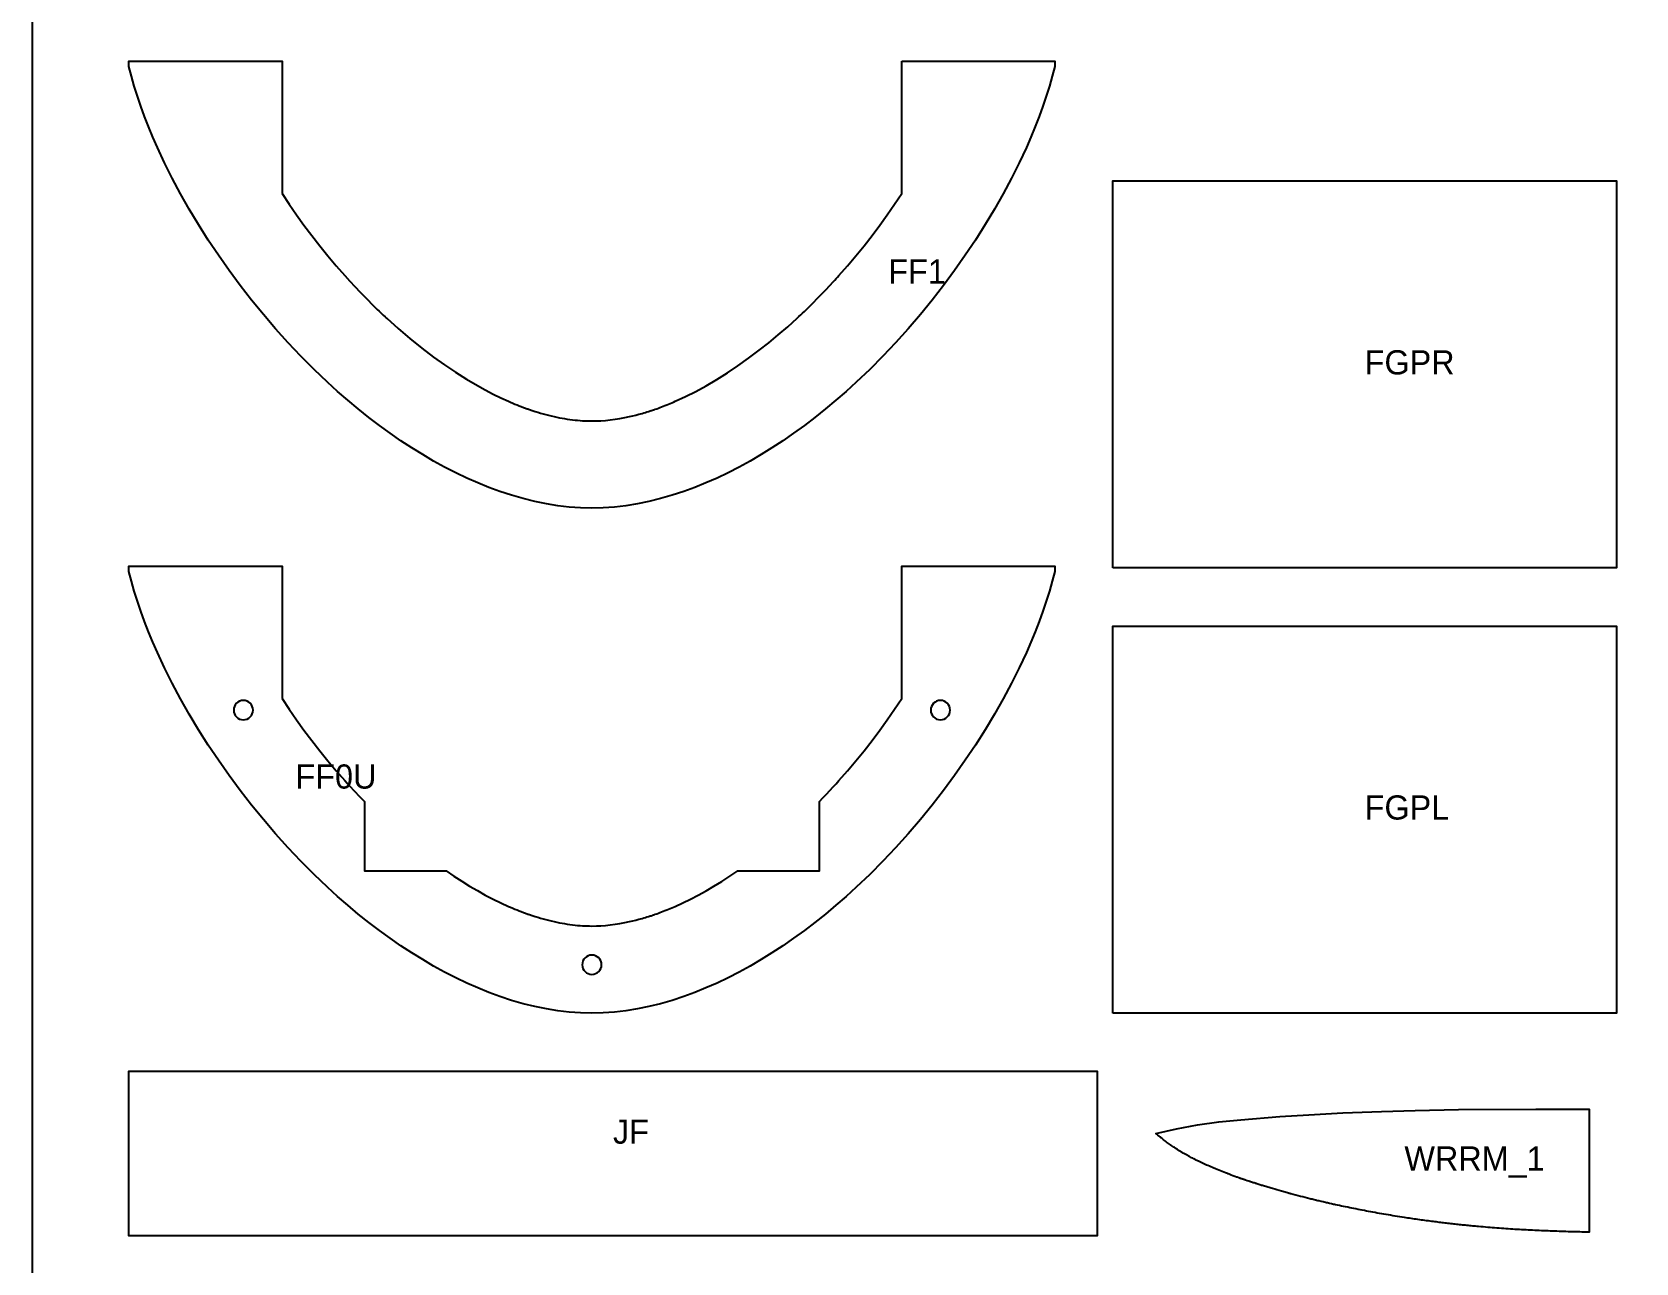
# Model space of a CAD drawing. Header units: millimetres. Extents: x 0 to 610, y 0 to 457.
# Drawn here: x 0 to 165.7, y 157.9 to 285.1 of the extents above; entities that cross this region are included whole.
import ezdxf

# ---------------------------------------------------------------- set-up
doc = ezdxf.new("R2010")
doc.units = ezdxf.units.MM
for name, color, linetype in [('CUT_AIRCRAFT', 7, 'Continuous'), ('LABEL_DO_NOT_CUT', 3, 'Continuous'), ('STOCK_DO_NOT_CUT', 8, 'Continuous')]:
    doc.layers.add(name, color=color, linetype=linetype)

msp = doc.modelspace()

# ---------------------------------------------------------------- linework, layer by layer
at = {"layer": 'CUT_AIRCRAFT'}
for points in [[(89.82222, 282.1046), (95.64445, 282.1046), (96.8222, 282.1046), (102.8222, 282.1046), (105.64445, 282.1046), (105.64445, 281.53928), (105.37991, 280.53573), (105.08531, 279.51775), (104.76095, 278.48672), (104.40712, 277.44404), (104.02409, 276.39108), (103.61215, 275.32923), (103.17161, 274.25988), (102.70273, 273.18441), (101.96289, 271.59397), (101.16569, 269.99691), (100.31317, 268.39677), (99.4074, 266.7971), (98.45043, 265.20144), (97.44432, 263.61333), (96.39112, 262.03632), (95.2929, 260.47395), (94.1517, 258.92976), (92.96959, 257.40729), (91.74863, 255.91009), (90.49086, 254.4417), (89.19836, 253.00566), (87.87316, 251.60552), (86.51734, 250.24482), (85.13294, 248.9271), (84.08466, 247.97578), (83.02287, 247.05164), (81.94861, 246.15585), (80.86291, 245.28959), (79.7668, 244.45405), (78.66133, 243.6504), (77.54753, 242.87983), (76.42643, 242.14351), (75.29906, 241.44263), (74.16646, 240.77837), (73.02966, 240.1519), (71.88971, 239.56441), (70.74762, 239.01707), (69.60445, 238.51107), (68.46122, 238.04758), (67.31896, 237.62779), (66.11451, 237.23259), (64.91365, 236.88758), (63.71707, 236.59355), (62.52544, 236.35125), (61.33946, 236.16146), (60.15981, 236.02494), (58.98717, 235.94246), (57.82222, 235.9148), (56.65728, 235.94246), (55.48464, 236.02494), (54.30499, 236.16146), (53.11901, 236.35125), (51.92738, 236.59355), (50.7308, 236.88758), (49.52994, 237.23259), (48.32549, 237.62779), (47.18323, 238.04758), (46.04, 238.51107), (44.89682, 239.01707), (43.75474, 239.56441), (42.61479, 240.1519), (41.47799, 240.77837), (40.34539, 241.44263), (39.21802, 242.14351), (38.09692, 242.87983), (36.98312, 243.6504), (35.87764, 244.45405), (34.78154, 245.28959), (33.69584, 246.15585), (32.62158, 247.05164), (31.55979, 247.97578), (30.5115, 248.9271), (29.12711, 250.24482), (27.77129, 251.60552), (26.44609, 253.00566), (25.15359, 254.4417), (23.89582, 255.91009), (22.67485, 257.40729), (21.49275, 258.92976), (20.35155, 260.47395), (19.25333, 262.03632), (18.20013, 263.61333), (17.19402, 265.20144), (16.23705, 266.7971), (15.33127, 268.39677), (14.47876, 269.99691), (13.68155, 271.59397), (12.94172, 273.18441), (12.47284, 274.25988), (12.03229, 275.32923), (11.62036, 276.39108), (11.23733, 277.44404), (10.88349, 278.48672), (10.55913, 279.51775), (10.26454, 280.53573), (10, 281.53928), (10, 282.1046), (12.8222, 282.1046), (18.8222, 282.1046), (20, 282.1046), (25.82222, 282.1046), (25.82222, 268.41566), (26.55105, 267.32219), (27.30532, 266.23431), (28.08384, 265.15425), (28.88542, 264.08421), (29.70887, 263.0264), (30.55299, 261.98303), (31.4166, 260.95631), (32.29851, 259.94845), (32.82293, 259.3677), (33.35273, 258.7943), (33.88763, 258.22863), (34.4273, 257.67107), (34.73205, 257.36196), (35.03815, 257.05559), (35.34555, 256.75203), (35.6542, 256.45134), (35.85966, 256.25344), (36.06563, 256.05686), (36.2721, 255.86161), (36.47904, 255.66771), (36.51619, 255.6331), (36.55335, 255.59853), (36.59053, 255.564), (36.62772, 255.52952), (37.81917, 254.45611), (39.02487, 253.42922), (40.24088, 252.45119), (41.46327, 251.52435), (42.60095, 250.71138), (43.73759, 249.94646), (44.87003, 249.23146), (45.99512, 248.56826), (46.80875, 248.11856), (47.61558, 247.69809), (48.41439, 247.30758), (49.20395, 246.94775), (49.42877, 246.85015), (49.65266, 246.75507), (49.87563, 246.66249), (50.09766, 246.57241), (50.31471, 246.4864), (50.53084, 246.4028), (50.74603, 246.32159), (50.96027, 246.24279), (51.04184, 246.21332), (51.12327, 246.18421), (51.20456, 246.15545), (51.2857, 246.12703), (51.30752, 246.11945), (51.32932, 246.11188), (51.35112, 246.10435), (51.37289, 246.09683), (51.66159, 245.99928), (51.94792, 245.90625), (52.23188, 245.8177), (52.51349, 245.73359), (52.79644, 245.65283), (53.07701, 245.57652), (53.3552, 245.50461), (53.63103, 245.43707), (53.91108, 245.37236), (54.18867, 245.31212), (54.46382, 245.25632), (54.73654, 245.20489), (55.00902, 245.15744), (55.27906, 245.11436), (55.54664, 245.0756), (55.81179, 245.04113), (56.0793, 245.01038), (56.3443, 244.98399), (56.6068, 244.96191), (56.86679, 244.94411), (57.10895, 244.93124), (57.3489, 244.92209), (57.58666, 244.91662), (57.82222, 244.9148), (58.28467, 244.92176), (58.75586, 244.94281), (59.23574, 244.97819), (59.72424, 245.02817), (60.2112, 245.09155), (60.7063, 245.16941), (61.20949, 245.26199), (61.72071, 245.36952), (62.04003, 245.44342), (62.36236, 245.52315), (62.68769, 245.60876), (63.016, 245.70032), (63.18127, 245.74834), (63.34728, 245.79787), (63.51403, 245.84891), (63.68151, 245.90147), (63.76552, 245.92832), (63.84972, 245.95556), (63.9341, 245.98317), (64.01867, 246.01118), (64.06102, 246.02532), (64.10342, 246.03956), (64.14586, 246.0539), (64.18834, 246.06833), (64.21757, 246.07831), (64.24682, 246.08833), (64.27609, 246.0984), (64.30538, 246.10851), (64.31872, 246.11313), (64.33206, 246.11775), (64.3454, 246.12239), (64.35875, 246.12703), (64.52354, 246.18505), (64.68921, 246.24462), (64.85572, 246.30572), (65.02301, 246.36836), (65.19792, 246.43517), (65.37357, 246.50361), (65.54994, 246.57367), (65.72695, 246.64534), (65.90457, 246.71861), (66.08274, 246.79344), (66.2614, 246.86983), (66.4405, 246.94775), (67.48984, 247.43171), (68.55472, 247.96922), (69.63232, 248.5586), (70.71977, 249.19815), (71.81424, 249.88621), (72.91288, 250.62107), (74.01285, 251.40107), (75.1113, 252.2245), (76.09819, 253.00291), (77.07945, 253.81403), (78.05299, 254.65665), (79.01673, 255.52952), (79.20544, 255.70508), (79.39376, 255.88178), (79.58169, 256.05959), (79.76919, 256.2385), (80.52851, 256.97839), (81.28001, 257.73534), (82.02289, 258.50836), (82.75637, 259.29647), (82.90441, 259.45861), (83.05202, 259.62132), (83.1992, 259.78461), (83.34593, 259.94845), (84.22784, 260.95631), (85.09146, 261.98303), (85.93558, 263.0264), (86.75903, 264.08421), (87.56061, 265.15425), (88.33912, 266.23431), (89.09339, 267.32219), (89.82222, 268.41566)], [(111.64445, 229.725), (111.64445, 269.725), (163.64445, 269.725), (163.64445, 229.725)], [(95.64445, 229.9148), (96.8222, 229.9148), (102.8222, 229.9148), (105.64445, 229.9148), (105.64445, 229.34948), (105.37991, 228.34593), (105.08531, 227.32795), (104.76095, 226.29692), (104.40712, 225.25424), (104.02409, 224.20128), (103.61215, 223.13943), (103.17161, 222.07008), (102.70273, 220.99461), (101.96289, 219.40417), (101.16569, 217.80711), (100.31317, 216.20697), (99.4074, 214.6073), (98.45043, 213.01164), (97.44432, 211.42353), (96.39112, 209.84652), (95.2929, 208.28415), (94.1517, 206.73996), (92.96959, 205.21749), (91.74863, 203.72029), (90.49086, 202.2519), (89.19836, 200.81586), (87.87316, 199.41572), (86.51734, 198.05502), (85.13294, 196.7373), (84.08466, 195.78598), (83.02287, 194.86184), (81.94861, 193.96605), (80.86291, 193.09979), (79.7668, 192.26425), (78.66133, 191.4606), (77.54753, 190.69003), (76.42643, 189.95371), (75.29906, 189.25283), (74.16646, 188.58857), (73.02966, 187.9621), (71.88971, 187.37461), (70.74762, 186.82727), (69.60445, 186.32127), (68.46122, 185.85778), (67.31896, 185.43799), (66.11451, 185.04279), (64.91365, 184.69778), (63.71707, 184.40375), (62.52544, 184.16145), (61.33946, 183.97166), (60.15981, 183.83514), (58.98717, 183.75266), (57.82222, 183.725), (56.65728, 183.75266), (55.48464, 183.83514), (54.30499, 183.97166), (53.11901, 184.16145), (51.92738, 184.40375), (50.7308, 184.69778), (49.52994, 185.04279), (48.32549, 185.43799), (47.18323, 185.85778), (46.04, 186.32127), (44.89682, 186.82727), (43.75474, 187.37461), (42.61479, 187.9621), (41.47799, 188.58857), (40.34539, 189.25283), (39.21802, 189.95371), (38.09692, 190.69003), (36.98312, 191.4606), (35.87764, 192.26425), (34.78154, 193.09979), (33.69584, 193.96605), (32.62158, 194.86184), (31.55979, 195.78598), (30.5115, 196.7373), (29.12711, 198.05502), (27.77129, 199.41572), (26.44609, 200.81586), (25.15359, 202.2519), (23.89582, 203.72029), (22.67485, 205.21749), (21.49275, 206.73996), (20.35155, 208.28415), (19.25333, 209.84652), (18.20013, 211.42353), (17.19402, 213.01164), (16.23705, 214.6073), (15.33127, 216.20697), (14.47876, 217.80711), (13.68155, 219.40417), (12.94172, 220.99461), (12.47284, 222.07008), (12.03229, 223.13943), (11.62036, 224.20128), (11.23733, 225.25424), (10.88349, 226.29692), (10.55913, 227.32795), (10.26454, 228.34593), (10, 229.34948), (10, 229.9148), (12.8222, 229.9148), (18.8222, 229.9148), (20, 229.9148), (25.82222, 229.9148), (25.82222, 216.22586), (26.55105, 215.13239), (27.30532, 214.04451), (28.08384, 212.96445), (28.88542, 211.89441), (29.70887, 210.8366), (30.55299, 209.79323), (31.4166, 208.76651), (32.29851, 207.75865), (32.79736, 207.20591), (33.3011, 206.65981), (33.80946, 206.12067), (34.3222, 205.58882), (34.3222, 198.4148), (42.7555, 198.4148), (43.56943, 197.86685), (44.38145, 197.34435), (45.1904, 196.84799), (45.99512, 196.37846), (46.80875, 195.92876), (47.61558, 195.50829), (48.41439, 195.11778), (49.20395, 194.75795), (49.42877, 194.66035), (49.65266, 194.56527), (49.87563, 194.47269), (50.09766, 194.38261), (50.31471, 194.2966), (50.53084, 194.213), (50.74603, 194.13179), (50.96027, 194.05299), (51.04184, 194.02352), (51.12327, 193.99441), (51.20456, 193.96565), (51.2857, 193.93723), (51.30752, 193.92965), (51.32932, 193.92208), (51.35112, 193.91455), (51.37289, 193.90703), (51.66159, 193.80948), (51.94792, 193.71645), (52.23188, 193.6279), (52.51349, 193.54379), (52.79644, 193.46303), (53.07701, 193.38672), (53.3552, 193.31481), (53.63103, 193.24727), (53.91108, 193.18256), (54.18867, 193.12232), (54.46382, 193.06652), (54.73654, 193.01509), (55.00902, 192.96764), (55.27906, 192.92456), (55.54664, 192.8858), (55.81179, 192.85133), (56.0793, 192.82058), (56.3443, 192.79419), (56.6068, 192.77211), (56.86679, 192.75431), (57.10895, 192.74144), (57.3489, 192.73229), (57.58666, 192.72682), (57.82222, 192.725), (58.28467, 192.73196), (58.75586, 192.75301), (59.23574, 192.78839), (59.72424, 192.83837), (60.2112, 192.90175), (60.7063, 192.97961), (61.20949, 193.07219), (61.72071, 193.17972), (62.04003, 193.25362), (62.36236, 193.33335), (62.68769, 193.41896), (63.016, 193.51052), (63.18127, 193.55854), (63.34728, 193.60807), (63.51403, 193.65911), (63.68151, 193.71167), (63.76552, 193.73852), (63.84972, 193.76576), (63.9341, 193.79337), (64.01867, 193.82138), (64.06102, 193.83552), (64.10342, 193.84976), (64.14586, 193.8641), (64.18834, 193.87853), (64.21757, 193.88851), (64.24682, 193.89853), (64.27609, 193.9086), (64.30538, 193.91871), (64.31872, 193.92333), (64.33206, 193.92795), (64.3454, 193.93259), (64.35875, 193.93723), (64.52354, 193.99525), (64.68921, 194.05482), (64.85572, 194.11592), (65.02301, 194.17856), (65.19792, 194.24537), (65.37357, 194.31381), (65.54994, 194.38387), (65.72695, 194.45554), (65.90457, 194.52881), (66.08274, 194.60364), (66.2614, 194.68003), (66.4405, 194.75795), (67.22307, 195.11448), (68.01472, 195.50115), (68.81427, 195.91726), (69.62054, 196.36211), (70.43232, 196.83499), (71.24844, 197.3352), (72.06771, 197.86204), (72.88895, 198.4148), (81.3222, 198.4148), (81.3222, 205.58878), (81.68403, 205.96286), (82.04373, 206.34061), (82.40121, 206.72192), (82.75637, 207.10667), (82.90441, 207.26881), (83.05202, 207.43152), (83.1992, 207.59481), (83.34593, 207.75865), (84.22784, 208.76651), (85.09146, 209.79323), (85.93558, 210.8366), (86.75903, 211.89441), (87.56061, 212.96445), (88.33912, 214.04451), (89.09339, 215.13239), (89.82222, 216.22586), (89.82222, 229.9148)], [(111.64445, 183.725), (111.64445, 223.725), (163.64445, 223.725), (163.64445, 183.725)], [(22.82222, 215.03505), (22.80191, 215.23659), (22.74364, 215.4243), (22.65144, 215.59416), (22.52933, 215.74216), (22.38133, 215.86427), (22.21147, 215.95647), (22.02376, 216.01474), (21.82222, 216.03505), (21.62069, 216.01474), (21.43298, 215.95647), (21.26312, 215.86427), (21.11512, 215.74216), (20.99301, 215.59416), (20.90081, 215.4243), (20.84254, 215.23659), (20.82222, 215.03505), (20.84254, 214.83352), (20.90081, 214.64581), (20.99301, 214.47594), (21.11512, 214.32795), (21.26312, 214.20584), (21.43298, 214.11364), (21.62069, 214.05537), (21.82222, 214.03505), (22.02376, 214.05537), (22.21147, 214.11364), (22.38133, 214.20584), (22.52933, 214.32795), (22.65144, 214.47594), (22.74364, 214.64581), (22.80191, 214.83352)], [(94.82222, 215.03505), (94.80191, 215.23659), (94.74364, 215.4243), (94.65144, 215.59416), (94.52933, 215.74216), (94.38133, 215.86427), (94.21147, 215.95647), (94.02376, 216.01474), (93.82222, 216.03505), (93.62069, 216.01474), (93.43298, 215.95647), (93.26312, 215.86427), (93.11512, 215.74216), (92.99301, 215.59416), (92.90081, 215.4243), (92.84254, 215.23659), (92.82222, 215.03505), (92.84254, 214.83352), (92.90081, 214.64581), (92.99301, 214.47594), (93.11512, 214.32795), (93.26312, 214.20584), (93.43298, 214.11364), (93.62069, 214.05537), (93.82222, 214.03505), (94.02376, 214.05537), (94.21147, 214.11364), (94.38133, 214.20584), (94.52933, 214.32795), (94.65144, 214.47594), (94.74364, 214.64581), (94.80191, 214.83352)], [(58.82222, 188.725), (58.80191, 188.92653), (58.74364, 189.11425), (58.65144, 189.28411), (58.52933, 189.43211), (58.38133, 189.55422), (58.21147, 189.64642), (58.02376, 189.70468), (57.82222, 189.725), (57.62069, 189.70468), (57.43298, 189.64642), (57.26312, 189.55422), (57.11512, 189.43211), (56.99301, 189.28411), (56.90081, 189.11425), (56.84254, 188.92653), (56.82222, 188.725), (56.84254, 188.52347), (56.90081, 188.33575), (56.99301, 188.16589), (57.11512, 188.01789), (57.26312, 187.89578), (57.43298, 187.80359), (57.62069, 187.74532), (57.82222, 187.725), (58.02376, 187.74532), (58.21147, 187.80359), (58.38133, 187.89578), (58.52933, 188.01789), (58.65144, 188.16589), (58.74364, 188.33575), (58.80191, 188.52347)], [(10, 162.725), (10, 177.725), (110, 177.725), (110, 162.725), (110, 160.725), (10, 160.725)], [(118.19468, 171.77266), (120.38915, 172.18805), (122.577, 172.47932), (124.86397, 172.70522), (128.88921, 173.03431), (131.86288, 173.22939), (135.40261, 173.41495), (139.38451, 173.57091), (142.86292, 173.66877), (147.33105, 173.7509), (155.33432, 173.81091), (160.84, 173.80367), (160.84, 161.08944), (160.80359, 161.09007), (160.56481, 161.09442), (160.32644, 161.09901), (160.08848, 161.10386), (159.85095, 161.10895), (159.61388, 161.1143), (159.37728, 161.1199), (159.14118, 161.12577), (158.90558, 161.1319), (158.67052, 161.13829), (158.43599, 161.14495), (158.20203, 161.15188), (157.96865, 161.15909), (157.73586, 161.16657), (157.50369, 161.17432), (157.27214, 161.18236), (157.04123, 161.19067), (156.81098, 161.19927), (156.58141, 161.20815), (156.35252, 161.21732), (156.12434, 161.22677), (155.89688, 161.23651), (155.67015, 161.24653), (155.44417, 161.25685), (155.21895, 161.26745), (154.99425, 161.27835), (154.76878, 161.28961), (154.54244, 161.30126), (154.31525, 161.3133), (154.08724, 161.32573), (153.85845, 161.33856), (153.62891, 161.3518), (153.39866, 161.36544), (153.16773, 161.37951), (152.93614, 161.39399), (152.70394, 161.40891), (152.47115, 161.42425), (152.23779, 161.44003), (152.00391, 161.45626), (151.76953, 161.47293), (151.53467, 161.49005), (151.29937, 161.50762), (151.06365, 161.52565), (150.82755, 161.54414), (150.59108, 161.5631), (150.35428, 161.58252), (150.11717, 161.60242), (149.87978, 161.62279), (149.64213, 161.64363), (149.40419, 161.66495), (149.25427, 161.67862), (149.1042, 161.69249), (148.95407, 161.70655), (148.80388, 161.7208), (148.65363, 161.73524), (148.50333, 161.74987), (148.353, 161.76469), (148.20262, 161.7797), (148.05222, 161.7949), (147.9018, 161.8103), (147.75136, 161.82588), (147.60091, 161.84165), (147.45045, 161.85762), (147.30001, 161.87377), (147.14957, 161.89012), (146.99915, 161.90665), (146.84875, 161.92337), (146.69838, 161.94027), (146.54805, 161.95737), (146.39776, 161.97465), (146.24752, 161.99212), (146.09734, 162.00977), (145.94723, 162.02761), (145.79718, 162.04562), (145.64722, 162.06382), (145.49732, 162.08221), (145.34757, 162.10076), (145.1978, 162.11951), (145.0484, 162.13841), (144.89853, 162.15755), (144.74975, 162.17674), (144.59088, 162.19747), (144.40866, 162.22151), (144.2271, 162.24572), (144.04609, 162.27011), (143.86559, 162.29469), (143.68562, 162.31946), (143.50618, 162.34441), (143.32727, 162.36955), (143.14889, 162.39486), (142.97105, 162.42035), (142.79374, 162.44602), (142.61696, 162.47187), (142.44073, 162.49789), (142.26503, 162.52408), (142.08988, 162.55045), (141.91526, 162.57698), (141.74124, 162.60368), (141.50294, 162.64064), (141.26572, 162.6779), (141.02954, 162.71547), (140.79438, 162.75334), (140.56027, 162.79151), (140.32719, 162.82997), (140.09516, 162.86872), (139.86419, 162.90776), (139.63426, 162.94707), (139.40539, 162.98666), (139.17758, 163.02652), (138.95084, 163.06664), (138.72516, 163.10703), (138.50055, 163.14767), (138.27701, 163.18857), (138.05455, 163.22972), (137.83317, 163.27111), (137.61287, 163.31274), (137.39366, 163.3546), (137.17554, 163.3967), (136.95851, 163.43902), (136.74257, 163.48156), (136.52773, 163.52432), (136.314, 163.56729), (136.10136, 163.61047), (135.88984, 163.65386), (135.67942, 163.69744), (135.47012, 163.74121), (135.26193, 163.78518), (135.05486, 163.82933), (134.84891, 163.87366), (134.644, 163.91818), (134.54104, 163.94072), (134.4383, 163.9633), (134.33505, 163.98611), (134.23078, 164.00927), (134.01879, 164.05671), (133.80279, 164.10554), (133.69356, 164.13044), (133.58332, 164.15569), (133.47223, 164.18127), (133.36044, 164.20715), (133.1342, 164.25995), (132.90509, 164.314), (132.78973, 164.34144), (132.67358, 164.36921), (132.61537, 164.38319), (132.55702, 164.39724), (132.43975, 164.42559), (132.32202, 164.45421), (132.20382, 164.4831), (132.08517, 164.51226), (131.96623, 164.54166), (131.72688, 164.6013), (131.48639, 164.66191), (131.24488, 164.72345), (131.0026, 164.78588), (130.75979, 164.84915), (130.51669, 164.91322), (130.27352, 164.97802), (130.03028, 165.04357), (130.00016, 165.05174), (129.96985, 165.05997), (129.90914, 165.07649), (129.84844, 165.09306), (129.83333, 165.09719), (129.8182, 165.10133), (129.78798, 165.10961), (129.66677, 165.14292), (129.54584, 165.17634), (129.4251, 165.20989), (129.3046, 165.24356), (129.18435, 165.27736), (129.06451, 165.31122), (128.82535, 165.37936), (128.58772, 165.44781), (128.35167, 165.51656), (128.11723, 165.58559), (128.00092, 165.62011), (127.88498, 165.65472), (127.76956, 165.68935), (127.65468, 165.72401), (127.54036, 165.75869), (127.42662, 165.79337), (127.31348, 165.82805), (127.20094, 165.86273), (127.10187, 165.89342), (127.00329, 165.92409), (126.90523, 165.95474), (126.80771, 165.98537), (126.71073, 166.01597), (126.61432, 166.04653), (126.51847, 166.07704), (126.42313, 166.10753), (126.37578, 166.12273), (126.32857, 166.13792), (126.23434, 166.16833), (126.21101, 166.17588), (126.18762, 166.18346), (126.16425, 166.19104), (126.15261, 166.19482), (126.14106, 166.19857), (126.0481, 166.22884), (125.95588, 166.259), (125.8642, 166.28912), (125.8415, 166.2966), (125.81877, 166.30409), (125.77341, 166.31908), (125.68319, 166.34898), (125.50452, 166.40857), (125.32852, 166.46779), (125.28517, 166.48245), (125.24177, 166.49716), (125.231, 166.50081), (125.22561, 166.50264), (125.22023, 166.50447), (125.19864, 166.51181), (125.17712, 166.51913), (125.15573, 166.52641), (125.07008, 166.55566), (125.04891, 166.5629), (125.02773, 166.57016), (124.98539, 166.5847), (124.96434, 166.59193), (124.94331, 166.59917), (124.92233, 166.6064), (124.90141, 166.61361), (124.85964, 166.62803), (124.81803, 166.64243), (124.8129, 166.64421), (124.80773, 166.646), (124.80255, 166.6478), (124.79738, 166.64959), (124.78704, 166.65318), (124.77673, 166.65675), (124.75609, 166.66392), (124.73552, 166.67107), (124.71498, 166.67822), (124.70475, 166.68178), (124.69451, 166.68535), (124.6894, 166.68713), (124.68429, 166.68891), (124.67919, 166.69069), (124.67408, 166.69247), (124.66898, 166.69425), (124.66261, 166.69648), (124.65879, 166.69781), (124.65401, 166.69948), (124.48639, 166.75836), (124.4066, 166.78651), (124.24032, 166.84669), (124.03987, 166.91999), (123.84412, 166.99245), (123.6519, 167.0645), (123.55726, 167.1003), (123.51032, 167.11814), (123.4638, 167.13588), (123.27844, 167.20711), (123.09681, 167.27779), (122.91858, 167.34803), (122.7437, 167.41783), (122.57214, 167.48718), (122.40384, 167.55609), (122.23855, 167.62464), (122.15741, 167.65862), (122.07707, 167.69248), (121.91809, 167.76013), (121.76241, 167.82725), (121.60977, 167.89391), (121.46013, 167.96012), (121.31345, 168.02587), (121.16967, 168.09116), (121.02876, 168.156), (120.89067, 168.22038), (120.75535, 168.2843), (120.62276, 168.34776), (120.49285, 168.41076), (120.36559, 168.4733), (120.24091, 168.53537), (120.11879, 168.59698), (119.99916, 168.65812), (119.882, 168.7188), (119.76724, 168.779), (119.65486, 168.83875), (119.54479, 168.89802), (119.43682, 168.95692), (119.36822, 168.99474), (119.30037, 169.03246), (119.23344, 169.06999), (119.16772, 169.10714), (119.03801, 169.18137), (118.91207, 169.25463), (118.78947, 169.3271), (118.66983, 169.39897), (118.61164, 169.43433), (118.55392, 169.46968), (118.49697, 169.50484), (118.44115, 169.53956), (118.31045, 169.62187), (118.18363, 169.70316), (118.12207, 169.74314), (118.06106, 169.78311), (118.0009, 169.82288), (117.94189, 169.86223), (117.82521, 169.94106), (117.71177, 170.01903), (117.60101, 170.09648), (117.49271, 170.17348), (117.38662, 170.25015), (117.28252, 170.32657), (117.18017, 170.40286), (117.07934, 170.47911), (116.9798, 170.55542), (116.88132, 170.63189), (116.78366, 170.70863), (116.68682, 170.78555), (116.60415, 170.85204), (116.50922, 170.92945), (116.40331, 171.01694), (116.28787, 171.11354), (116.1643, 171.21832), (116.07997, 171.29082)]]:
    msp.add_lwpolyline(points, close=True, dxfattribs=at)
at = {"layer": 'STOCK_DO_NOT_CUT'}
msp.add_lwpolyline([(0, 0), (609.6, 0), (609.6, 457.2), (0, 457.2)], close=True, dxfattribs=at)

# ---------------------------------------------------------------- texts
at = {"layer": 'LABEL_DO_NOT_CUT'}
for s, p in [('FF1', (88.43646, 259.11311)), ('FGPR', (137.64445, 249.725)), ('FF0U', (27.20764, 206.92332)), ('FGPL', (137.64445, 203.725)), ('JF', (60, 170.225)), ('WRRM_1', (141.74896, 167.45251))]:
    msp.add_text(s, height=2.5, dxfattribs=at).set_placement(p)

doc.saveas('drawing.dxf')
